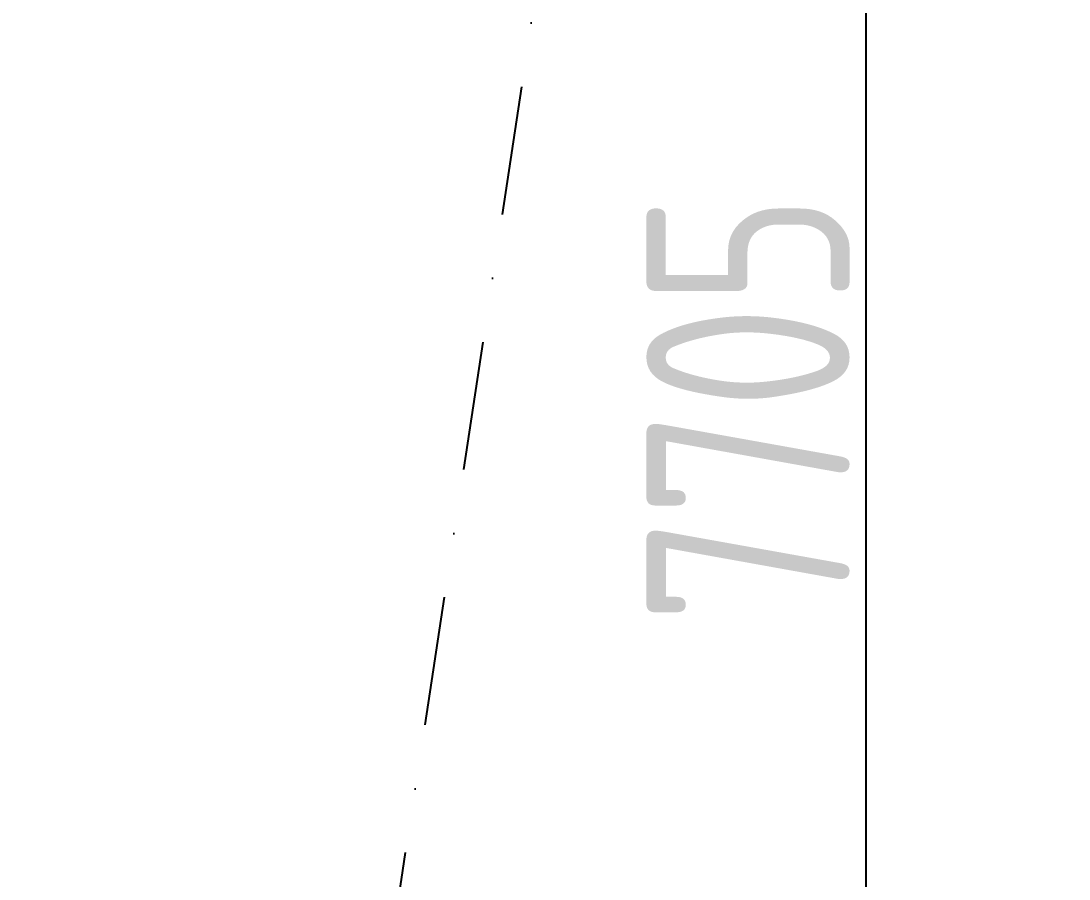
# Model space of a CAD drawing. Header units: millimetres. Extents: x -39027 to 364494, y -35256 to 94895.
# Drawn here: x 184321 to 186900, y 80531 to 82642 of the extents above; entities that cross this region are included whole.
import ezdxf

# ---------------------------------------------------------------- set-up
doc = ezdxf.new("R2010")
doc.units = ezdxf.units.MM
doc.header["$LTSCALE"] = 25
doc.header["$PDMODE"] = 3
doc.linetypes.add('DASHDOT', pattern=[25.4, 12.7, -6.35, 0, -6.35])
doc.layers.add('A-ANNO-DIMS', color=211, linetype='Continuous', lineweight=5)
doc.layers.add('Symbol-5', color=1, linetype='Continuous')
doc.styles.add('ISOCPEUR', font='isocpeur.ttf', dxfattribs={"width": 0.75, "height": 500})
doc.dimstyles.new('BG_STANDARD_5_Rounding_Trans', dxfattribs={"dimscale": 304.8, "dimtxt": 500, "dimasz": 1.64042, "dimexe": 1.64042, "dimexo": 0.0625, "dimgap": 0.131234, "dimtad": 1, "dimdec": 0, "dimrnd": 5, "dimzin": 0, "dimdsep": 46, "dimtxsty": 'ISOCPEUR', "dimblk1": 'OBLIQUE', "dimblk2": 'OBLIQUE', "dimsah": 1, "dimcen": 0.09, "dimdle": 1.64042, "dimazin": 0, "dimtfac": 1, "dimtdec": 4, "dimtix": 1, "dimtmove": 0, "dimatfit": 3, "dimfxl": 3.28084, "dimfxlon": 1, "dimtvp": 1, "dimtolj": 1, "dimtzin": 0, "dimarcsym": 2})

# ---------------------------------------------------------------- blocks, each defined once
blk = doc.blocks.new('_Oblique')
at = {"color": 0, "linetype": 'ByBlock', "lineweight": -2}
blk.add_line((-0.5, -0.5), (0.5, 0.5), dxfattribs=at)
blk = doc.blocks.new('*D1217')
at = {"layer": 'A-ANNO-DIMS', "color": 0, "lineweight": -2, "transparency": 16777216}
for p, q in [((186399.5, 86041.6), (186399.5, 77334.9)), ((186880.5, 85541.6), (185899.5, 85541.6)), ((185918.6, 77834.9), (186899.5, 77834.9))]:
    blk.add_line(p, q, dxfattribs=at)
at = {"layer": 'Defpoints', "color": 0, "transparency": 16777216}
for p in [(186899.5, 85541.6), (185899.5, 77834.9), (186399.5, 77834.9)]:
    blk.add_point(p, dxfattribs=at)
at = {"layer": 'A-ANNO-DIMS', "color": 0, "lineweight": -2, "transparency": 16777216, "xscale": 500.0000000000001, "yscale": 500.0000000000001, "zscale": 500.0000000000001}
for p, rotation in [((186399.5, 85541.6), 90), ((186399.5, 77834.9), 270)]:
    blk.add_blockref('_Oblique', p, dxfattribs=dict(at, rotation=rotation))
at = {"layer": 'A-ANNO-DIMS', "color": 0, "transparency": 16777216, "insert": (186109.5, 81688.2), "char_height": 500, "attachment_point": 5, "rotation": 90, "style": 'ISOCPEUR'}
blk.add_mtext('\\A1;7705', dxfattribs=at)

msp = doc.modelspace()

# ---------------------------------------------------------------- linework, layer by layer
at = {"layer": 'Symbol-5', "linetype": 'DASHDOT'}
msp.add_line((186219.7, 86875.4), (182189.9, 60334.4), dxfattribs=at)

# ---------------------------------------------------------------- dimensions: what is measured, and where the dimension line sits
at = {"layer": 'A-ANNO-DIMS'}
dim = msp.add_linear_dim(base=(186399.5, 77834.9), p1=(186899.5, 85541.6), p2=(185899.5, 77834.9), angle=90, dimstyle='BG_STANDARD_5_Rounding_Trans', override={"dimpost": '<>', "dimfxl": 7771.252566}, dxfattribs=at)
dim.commit()
dim.dimension.update_dxf_attribs({"geometry": '*D1217', "text_midpoint": (186109.5, 81688.2)})

doc.saveas('drawing.dxf')
